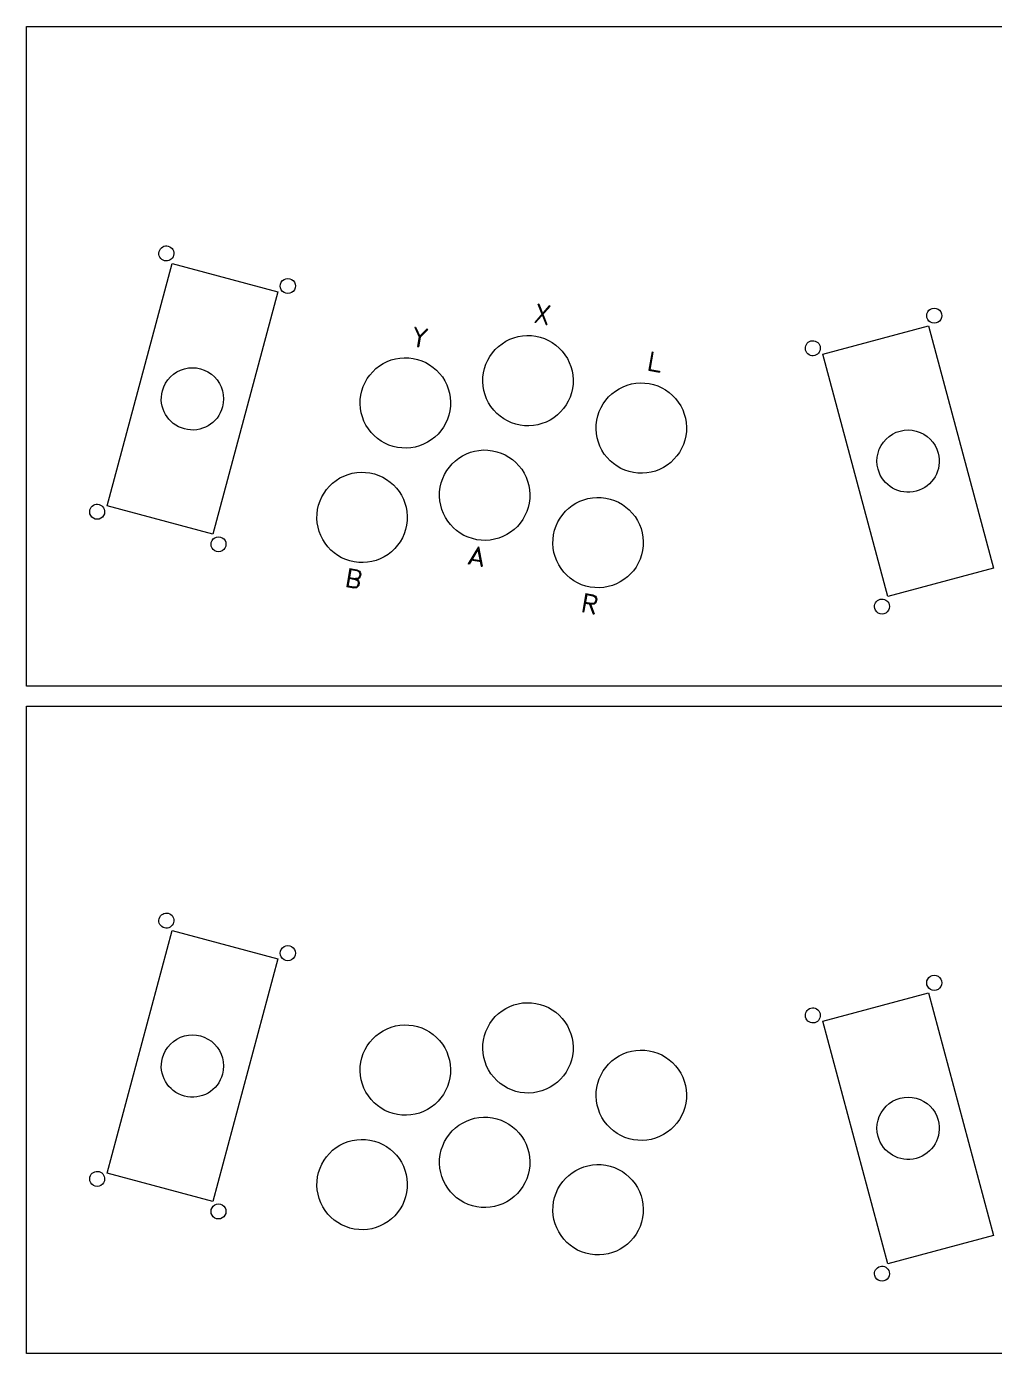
# Model space of a CAD drawing. Extents: x 10 to 3869, y -272 to 2204.
# Drawn here: x 2148.6 to 2456.4, y 1586.7 to 2008.4 of the extents above; entities that cross this region are included whole.
import ezdxf

# ---------------------------------------------------------------- set-up
doc = ezdxf.new("R2010")
doc.units = 0
doc.layers.add('Calque_1', color=7, linetype='CONTINUOUS')

msp = doc.modelspace()

# ---------------------------------------------------------------- linework, layer by layer
at = {"layer": 'Calque_1', "color": 7}
for p, q in [((2148.642019, 1798.74583), (2148.642442, 2008.443719)), ((2148.642442, 2008.443719), (2598.620189, 2008.443719)), ((2195.394194, 1935.708618), (2195.394194, 1935.708618)), ((2234.03115, 1925.355877), (2234.03115, 1925.355877)), ((2439.565961, 1917.167349), (2439.565961, 1917.167349)), ((2400.929005, 1906.814607), (2400.929005, 1906.814607)), ((2322.209875, 1893.386562), (2322.209875, 1893.386562)), ((2210.957247, 1887.539257), (2210.957247, 1887.539257)), ((2283.228607, 1886.325029), (2283.228607, 1886.325029)), ((2358.250613, 1878.324116), (2358.250613, 1878.324116)), ((2438.491685, 1872.880244), (2438.491685, 1872.880244)), ((2308.460008, 1856.998967), (2308.460008, 1856.998967)), ((2173.394568, 1853.604894), (2173.394568, 1853.604894)), ((2269.478458, 1849.937301), (2269.478458, 1849.937301)), ((2211.973078, 1843.267814), (2211.973078, 1843.267814)), ((2344.500464, 1841.936527), (2344.500464, 1841.936527)), ((2422.928632, 1824.710883), (2422.928632, 1824.710883)), ((2598.620189, 1798.74583), (2148.642019, 1798.74583)), ((2148.642019, 1792.395829), (2598.619738, 1792.395829)), ((2148.642019, 1586.698101), (2148.642019, 1792.395829)), ((2195.394247, 1723.66089), (2195.394247, 1723.66089)), ((2234.031202, 1713.308149), (2234.031202, 1713.308149)), ((2439.566013, 1705.11962), (2439.566013, 1705.11962)), ((2400.929058, 1694.766879), (2400.929058, 1694.766879)), ((2322.209927, 1681.338834), (2322.209927, 1681.338834)), ((2210.9573, 1675.491529), (2210.9573, 1675.491529)), ((2283.228659, 1674.2773), (2283.228659, 1674.2773)), ((2358.250666, 1666.276388), (2358.250666, 1666.276388)), ((2438.491737, 1660.832516), (2438.491737, 1660.832516)), ((2308.46006, 1644.951239), (2308.46006, 1644.951239)), ((2173.39462, 1641.557166), (2173.39462, 1641.557166)), ((2269.47851, 1637.889573), (2269.47851, 1637.889573)), ((2211.97313, 1631.220085), (2211.97313, 1631.220085)), ((2344.500516, 1629.888798), (2344.500516, 1629.888798)), ((2422.928684, 1612.663155), (2422.928684, 1612.663155)), ((2598.619738, 1586.698101), (2148.642019, 1586.698101))]:
    msp.add_line(p, q, dxfattribs=at)
at = {"layer": 'Calque_1', "color": 3}
for p, q in [((2174.258312, 1856.063218), (2194.91305, 1933.14775)), ((2194.91305, 1933.14775), (2228.530918, 1924.139869)), ((2228.530918, 1924.139869), (2207.87618, 1847.055338)), ((2401.792757, 1904.356259), (2435.410624, 1913.364139)), ((2435.410624, 1913.364139), (2456.065362, 1836.279608)), ((2422.447494, 1827.271727), (2401.792757, 1904.356259)), ((2207.87618, 1847.055338), (2174.258312, 1856.063218)), ((2456.065362, 1836.279608), (2422.447494, 1827.271727)), ((2174.258365, 1644.01549), (2194.913103, 1721.100021)), ((2194.913103, 1721.100021), (2228.53097, 1712.092141)), ((2228.53097, 1712.092141), (2207.876233, 1635.007609)), ((2401.792809, 1692.30853), (2435.410677, 1701.316411)), ((2435.410677, 1701.316411), (2456.065415, 1624.231879)), ((2422.447547, 1615.223999), (2401.792809, 1692.30853)), ((2207.876233, 1635.007609), (2174.258365, 1644.01549)), ((2456.065415, 1624.231879), (2422.447547, 1615.223999))]:
    msp.add_line(p, q, dxfattribs=at)
at = {"layer": 'Calque_1', "color": 1}
for p, q in [((2314.848955, 1919.622432), (2310.206653, 1914.422902)), ((2315.126887, 1919.573427), (2310.484586, 1914.373894)), ((2311.235805, 1920.259529), (2313.819803, 1913.785805)), ((2311.235805, 1920.259529), (2311.513737, 1920.210521)), ((2311.513737, 1920.210521), (2314.097736, 1913.736797)), ((2315.126887, 1919.573427), (2314.848955, 1919.622432)), ((2272.060732, 1912.911799), (2273.516203, 1909.789403)), ((2272.060732, 1912.911799), (2272.338667, 1912.862792)), ((2272.338667, 1912.862792), (2273.794135, 1909.740395)), ((2275.951817, 1912.225697), (2273.516203, 1909.789403)), ((2276.22975, 1912.17669), (2273.794135, 1909.740395)), ((2276.22975, 1912.17669), (2275.951817, 1912.225697)), ((2310.484586, 1914.373894), (2310.206653, 1914.422902)), ((2313.819803, 1913.785805), (2314.097736, 1913.736797)), ((2273.516203, 1909.789403), (2272.977122, 1906.73212)), ((2272.977122, 1906.73212), (2273.255054, 1906.683113)), ((2273.794135, 1909.740395), (2273.255054, 1906.683113)), ((2347.531249, 1905.017172), (2346.502097, 1899.180545)), ((2347.809181, 1904.968167), (2346.829052, 1899.409472)), ((2347.531249, 1905.017172), (2347.809181, 1904.968167)), ((2346.502097, 1899.180545), (2349.837315, 1898.592456)), ((2346.829052, 1899.409472), (2349.886337, 1898.870391)), ((2349.886337, 1898.870391), (2349.837315, 1898.592456)), ((2292.303943, 1843.107997), (2289.051303, 1837.663431)), ((2292.303943, 1843.107997), (2293.498251, 1836.879311)), ((2292.156905, 1842.274194), (2289.329236, 1837.614423)), ((2289.852222, 1838.955089), (2293.187439, 1838.367)), ((2290.179148, 1839.184016), (2292.958501, 1838.693943)), ((2292.156905, 1842.274194), (2293.220318, 1836.928318)), ((2251.482857, 1836.177001), (2250.453702, 1830.340374)), ((2251.711784, 1835.85006), (2250.780645, 1830.569301)), ((2251.482857, 1836.177001), (2253.706333, 1835.784943)), ((2251.711784, 1835.85006), (2253.657328, 1835.507008)), ((2253.657328, 1835.507008), (2254.442123, 1835.082052)), ((2253.706333, 1835.784943), (2254.491131, 1835.359984)), ((2254.442123, 1835.082052), (2254.622043, 1834.477173)), ((2254.491131, 1835.359984), (2254.720058, 1835.033044)), ((2254.720058, 1835.033044), (2254.899978, 1834.428165)), ((2289.329236, 1837.614423), (2289.051303, 1837.663431)), ((2293.220318, 1836.928318), (2293.498251, 1836.879311)), ((2252.726187, 1830.226249), (2250.780645, 1830.569301)), ((2251.221711, 1833.070713), (2253.167252, 1832.727661)), ((2251.270719, 1833.348648), (2253.21626, 1833.005596)), ((2254.050066, 1832.858572), (2253.167252, 1832.727661)), ((2253.167252, 1832.727661), (2253.95205, 1832.302705)), ((2254.099071, 1833.136508), (2253.21626, 1833.005596)), ((2253.21626, 1833.005596), (2254.001058, 1832.58064)), ((2253.984949, 1830.864023), (2253.608997, 1830.35716)), ((2254.262881, 1830.815015), (2253.886933, 1830.308155)), ((2253.95205, 1832.302705), (2254.131969, 1831.697829)), ((2254.131969, 1831.697829), (2253.984949, 1830.864023)), ((2254.001058, 1832.58064), (2254.229985, 1832.253697)), ((2254.377006, 1833.0875), (2254.050066, 1832.858572)), ((2254.475022, 1833.64337), (2254.099071, 1833.136508)), ((2254.229985, 1832.253697), (2254.409905, 1831.648821)), ((2254.409905, 1831.648821), (2254.262881, 1830.815015)), ((2254.752957, 1833.594362), (2254.377006, 1833.0875)), ((2254.622043, 1834.477173), (2254.475022, 1833.64337)), ((2254.899978, 1834.428165), (2254.752957, 1833.594362)), ((2252.677179, 1829.948314), (2250.453702, 1830.340374)), ((2253.55999, 1830.079228), (2252.677179, 1829.948314)), ((2253.608997, 1830.35716), (2252.726187, 1830.226249)), ((2253.886933, 1830.308155), (2253.55999, 1830.079228)), ((2326.510236, 1828.207406), (2325.481085, 1822.370779)), ((2326.739175, 1827.880466), (2325.759017, 1822.321771)), ((2326.510236, 1828.207406), (2328.733724, 1827.815349)), ((2326.739175, 1827.880466), (2328.684702, 1827.537413)), ((2328.684702, 1827.537413), (2329.469506, 1827.112457)), ((2328.733724, 1827.815349), (2329.518528, 1827.39039)), ((2329.469506, 1827.112457), (2329.649422, 1826.507579)), ((2329.649422, 1826.507579), (2329.502413, 1825.673776)), ((2329.518528, 1827.39039), (2329.747438, 1827.063449)), ((2329.747438, 1827.063449), (2329.927355, 1826.458571)), ((2329.927355, 1826.458571), (2329.780345, 1825.624768)), ((2325.759017, 1822.321771), (2325.481085, 1822.370779)), ((2328.194652, 1824.758066), (2326.249096, 1825.101119)), ((2328.243645, 1825.036001), (2326.298118, 1825.379054)), ((2327.638758, 1824.856082), (2328.816302, 1821.78269)), ((2327.916719, 1824.807074), (2329.094235, 1821.733682)), ((2329.077443, 1824.888978), (2328.194652, 1824.758066)), ((2329.126465, 1825.166913), (2328.243645, 1825.036001)), ((2329.404397, 1825.117905), (2329.077443, 1824.888978)), ((2329.502413, 1825.673776), (2329.126465, 1825.166913)), ((2329.780345, 1825.624768), (2329.404397, 1825.117905)), ((2328.816302, 1821.78269), (2329.094235, 1821.733682))]:
    msp.add_line(p, q, dxfattribs=at)
at = {"layer": 'Calque_1', "color": 7}
for points in [[(2192.483975, 1934.003747), (2191.219765, 1934.342491), (2190.473026, 1935.655), (2190.816086, 1936.935319)], [(2190.816086, 1936.935319), (2191.159146, 1938.215637), (2192.462096, 1938.978933), (2193.726306, 1938.640189)], [(2193.726306, 1938.640189), (2194.990515, 1938.301446), (2195.737254, 1936.988936), (2195.394194, 1935.708618)], [(2195.394194, 1935.708618), (2195.051134, 1934.4283), (2193.748184, 1933.665003), (2192.483975, 1934.003747)], [(2229.394706, 1926.598208), (2229.616627, 1927.426429), (2230.263541, 1928.073344), (2231.091762, 1928.295265)], [(2231.091762, 1928.295265), (2231.919983, 1928.517186), (2232.803684, 1928.280399), (2233.409984, 1927.674099)], [(2233.409984, 1927.674099), (2234.016284, 1927.067799), (2234.253071, 1926.184098), (2234.03115, 1925.355877)], [(2230.015872, 1924.279986), (2229.409572, 1924.886286), (2229.172785, 1925.769987), (2229.394706, 1926.598208)], [(2232.334094, 1923.658821), (2231.505873, 1923.4369), (2230.622171, 1923.673687), (2230.015872, 1924.279986)], [(2234.03115, 1925.355877), (2233.809229, 1924.527656), (2233.162315, 1923.880742), (2232.334094, 1923.658821)], [(2435.550683, 1918.243239), (2436.156983, 1918.849539), (2437.040684, 1919.086326), (2437.868905, 1918.864405)], [(2434.929517, 1915.925017), (2434.707596, 1916.753238), (2434.944383, 1917.636939), (2435.550683, 1918.243239)], [(2436.626573, 1914.227961), (2435.798352, 1914.449882), (2435.151438, 1915.096796), (2434.929517, 1915.925017)], [(2438.944795, 1914.849127), (2438.338496, 1914.242827), (2437.454794, 1914.00604), (2436.626573, 1914.227961)], [(2437.868905, 1918.864405), (2438.697126, 1918.642484), (2439.34404, 1917.995569), (2439.565961, 1917.167349)], [(2439.565961, 1917.167349), (2439.787882, 1916.339128), (2439.551095, 1915.455426), (2438.944795, 1914.849127)], [(2299.827804, 1907.645489), (2302.94808, 1909.830307), (2306.808477, 1910.686106), (2310.559742, 1910.024615)], [(2293.921528, 1898.374532), (2294.582974, 1902.125804), (2296.707528, 1905.460671), (2299.827804, 1907.645489)], [(2310.559742, 1910.024615), (2314.31099, 1909.363179), (2317.645841, 1907.238654), (2319.830666, 1904.118413)], [(2396.350897, 1905.587907), (2396.007837, 1906.868225), (2396.754576, 1908.180735), (2398.018786, 1908.519478)], [(2398.018786, 1908.519478), (2399.282995, 1908.858222), (2400.585945, 1908.094926), (2400.929005, 1906.814607)], [(2400.929005, 1906.814607), (2401.272065, 1905.534289), (2400.525326, 1904.22178), (2399.261117, 1903.883036)], [(2260.846528, 1900.583971), (2263.966805, 1902.768793), (2267.827206, 1903.624594), (2271.578473, 1902.963102)], [(2271.578473, 1902.963102), (2275.329727, 1902.301667), (2278.664583, 1900.17714), (2280.849408, 1897.056894)], [(2319.830666, 1904.118413), (2322.01549, 1900.998172), (2322.871317, 1897.137809), (2322.209875, 1893.386562)], [(2399.261117, 1903.883036), (2397.996907, 1903.544292), (2396.693957, 1904.307589), (2396.350897, 1905.587907)], [(2191.831916, 1892.663875), (2192.747341, 1896.080286), (2195.415862, 1898.748807), (2198.832273, 1899.664232)], [(2198.832273, 1899.664232), (2202.248685, 1900.579656), (2205.893952, 1899.60291), (2208.394939, 1897.101923)], [(2254.940259, 1891.312999), (2255.6017, 1895.064276), (2257.726251, 1898.399148), (2260.846528, 1900.583971)], [(2296.300738, 1887.642683), (2294.115914, 1890.762924), (2293.260086, 1894.623286), (2293.921528, 1898.374532)], [(2208.394939, 1897.101923), (2210.895926, 1894.600936), (2211.872672, 1890.955669), (2210.957247, 1887.539257)], [(2280.849408, 1897.056894), (2283.034233, 1893.936648), (2283.890057, 1890.076279), (2283.228607, 1886.325029)], [(2335.868535, 1892.58306), (2338.988812, 1894.767882), (2342.849213, 1895.623683), (2346.60048, 1894.962192)], [(2346.60048, 1894.962192), (2350.351733, 1894.300756), (2353.686589, 1892.176229), (2355.871414, 1889.055982)], [(2198.832274, 1880.538902), (2193.55096, 1881.954026), (2190.416793, 1887.382561), (2191.831916, 1892.663875)], [(2257.319459, 1880.581134), (2255.134633, 1883.70138), (2254.27881, 1887.561749), (2254.940259, 1891.312999)], [(2322.209875, 1893.386562), (2321.548428, 1889.635291), (2319.423874, 1886.300425), (2316.303598, 1884.115607)], [(2329.962266, 1883.312089), (2330.623707, 1887.063365), (2332.748258, 1890.398237), (2335.868535, 1892.58306)], [(2210.957247, 1887.539257), (2209.542123, 1882.257944), (2204.113587, 1879.123778), (2198.832274, 1880.538902)], [(2283.228607, 1886.325029), (2282.567167, 1882.573753), (2280.442616, 1879.23888), (2277.322339, 1877.054057)], [(2305.571661, 1881.736482), (2301.820414, 1882.397919), (2298.485562, 1884.522443), (2296.300738, 1887.642683)], [(2355.871414, 1889.055982), (2358.056239, 1885.935736), (2358.912063, 1882.075367), (2358.250613, 1878.324116)], [(2316.303598, 1884.115607), (2313.183322, 1881.93079), (2309.322925, 1881.074992), (2305.571661, 1881.736482)], [(2332.341475, 1872.58024), (2330.156651, 1875.70048), (2329.300823, 1879.560842), (2329.962266, 1883.312089)], [(2266.590393, 1874.674926), (2262.83914, 1875.336361), (2259.504284, 1877.460888), (2257.319459, 1880.581134)], [(2277.322339, 1877.054057), (2274.202062, 1874.869235), (2270.34166, 1874.013435), (2266.590393, 1874.674926)], [(2358.250613, 1878.324116), (2357.589166, 1874.572845), (2355.464613, 1871.237979), (2352.344337, 1869.053162)], [(2419.366354, 1867.755627), (2418.450929, 1871.172038), (2419.427676, 1874.817306), (2421.928662, 1877.318293)], [(2421.928662, 1877.318293), (2424.429649, 1879.819279), (2428.074917, 1880.796026), (2431.491328, 1879.880601)], [(2431.491328, 1879.880601), (2434.907739, 1878.965177), (2437.57626, 1876.296655), (2438.491685, 1872.880244)], [(2280.171661, 1861.986957), (2281.549051, 1869.798545), (2288.998166, 1875.01451), (2296.809762, 1873.637167)], [(2296.809762, 1873.637167), (2300.561046, 1872.97573), (2303.895932, 1870.851189), (2306.080779, 1867.730919)], [(2341.612399, 1866.674039), (2337.861151, 1867.335475), (2334.5263, 1869.459999), (2332.341475, 1872.58024)], [(2438.491685, 1872.880244), (2439.906808, 1867.59893), (2436.772641, 1862.170395), (2431.491327, 1860.755272)], [(2352.344337, 1869.053162), (2349.22406, 1866.868345), (2345.363663, 1866.012548), (2341.612399, 1866.674039)], [(2241.19011, 1854.925272), (2241.851561, 1858.676541), (2243.976115, 1862.011404), (2247.09639, 1864.196221)], [(2247.09639, 1864.196221), (2250.216666, 1866.381038), (2254.077061, 1867.236836), (2257.828324, 1866.575349)], [(2257.828324, 1866.575349), (2265.639889, 1865.197973), (2270.85583, 1857.748866), (2269.478458, 1849.937301)], [(2306.080779, 1867.730919), (2308.265625, 1864.610649), (2309.12146, 1860.750249), (2308.460008, 1856.998967)], [(2431.491327, 1860.755272), (2426.210014, 1859.340148), (2420.781478, 1862.474314), (2419.366354, 1867.755627)], [(2291.821625, 1845.348754), (2284.01009, 1846.726261), (2278.794246, 1854.175406), (2280.171661, 1861.986957)], [(2316.212117, 1846.92452), (2317.589507, 1854.736107), (2325.038622, 1859.952073), (2332.850218, 1858.574732)], [(2168.816459, 1854.831595), (2169.15952, 1856.111913), (2170.46247, 1856.875209), (2171.726679, 1856.536466)], [(2171.726679, 1856.536466), (2172.990888, 1856.197722), (2173.737627, 1854.885213), (2173.394568, 1853.604894)], [(2308.460008, 1856.998967), (2307.798566, 1853.247651), (2305.673994, 1849.912742), (2302.553683, 1847.727898)], [(2332.850218, 1858.574732), (2336.601503, 1857.913295), (2339.936389, 1855.788752), (2342.121236, 1852.668481)], [(2169.423041, 1852.51728), (2168.825766, 1853.121162), (2168.594538, 1854.003374), (2168.816459, 1854.831595)], [(2171.712095, 1851.90393), (2170.892899, 1851.679591), (2170.020316, 1851.913399), (2169.423041, 1852.51728)], [(2173.394568, 1853.604894), (2173.172646, 1852.776673), (2172.531292, 1852.128269), (2171.712095, 1851.90393)], [(2243.569303, 1844.193391), (2241.384478, 1847.313643), (2240.528656, 1851.174017), (2241.19011, 1854.925272)], [(2342.121236, 1852.668481), (2344.306082, 1849.548211), (2345.161916, 1845.68781), (2344.500464, 1841.936527)], [(2269.478458, 1849.937301), (2268.81702, 1846.186021), (2266.692471, 1842.851144), (2263.572195, 1840.666316)], [(2302.553683, 1847.727898), (2299.433373, 1845.543053), (2295.57293, 1844.687249), (2291.821625, 1845.348754)], [(2208.001551, 1842.1802), (2207.404276, 1842.784081), (2207.173048, 1843.666293), (2207.394969, 1844.494514)], [(2207.394969, 1844.494514), (2207.616891, 1845.322735), (2208.258245, 1845.971139), (2209.077442, 1846.195478)], [(2209.077442, 1846.195478), (2209.896638, 1846.419817), (2210.769221, 1846.186009), (2211.366496, 1845.582128)], [(2211.973078, 1843.267814), (2211.751157, 1842.439593), (2211.109802, 1841.791189), (2210.290605, 1841.566849)], [(2211.366496, 1845.582128), (2211.963771, 1844.978246), (2212.194999, 1844.096034), (2211.973078, 1843.267814)], [(2252.840244, 1838.287168), (2249.088987, 1838.948606), (2245.754128, 1841.073139), (2243.569303, 1844.193391)], [(2318.591345, 1836.192565), (2316.406499, 1839.312836), (2315.550664, 1843.173237), (2316.212117, 1846.92452)], [(2210.290605, 1841.566849), (2209.471409, 1841.34251), (2208.598826, 1841.576318), (2208.001551, 1842.1802)], [(2263.572195, 1840.666316), (2260.451918, 1838.481488), (2256.591515, 1837.625681), (2252.840244, 1838.287168)], [(2344.500464, 1841.936527), (2343.123073, 1834.12494), (2335.673959, 1828.908974), (2327.862363, 1830.286314)], [(2327.862363, 1830.286314), (2324.111078, 1830.947752), (2320.776192, 1833.072295), (2318.591345, 1836.192565)], [(2418.350524, 1823.484183), (2418.007464, 1824.764502), (2418.754203, 1826.077011), (2420.018412, 1826.415755)], [(2420.018412, 1826.415755), (2421.282621, 1826.754498), (2422.585571, 1825.991202), (2422.928632, 1824.710883)], [(2420.032996, 1821.783219), (2419.213799, 1822.007558), (2418.572445, 1822.655962), (2418.350524, 1823.484183)], [(2422.32205, 1822.396569), (2421.724775, 1821.792688), (2420.852192, 1821.55888), (2420.032996, 1821.783219)], [(2422.928632, 1824.710883), (2423.150553, 1823.882663), (2422.919325, 1823.000451), (2422.32205, 1822.396569)], [(2190.816138, 1724.88759), (2191.159199, 1726.167908), (2192.462148, 1726.931205), (2193.726358, 1726.592461)], [(2193.726358, 1726.592461), (2194.990567, 1726.253717), (2195.737306, 1724.941208), (2195.394247, 1723.66089)], [(2192.484027, 1721.956019), (2191.219817, 1722.294763), (2190.473078, 1723.607272), (2190.816138, 1724.88759)], [(2195.394247, 1723.66089), (2195.051186, 1722.380571), (2193.748236, 1721.617275), (2192.484027, 1721.956019)], [(2230.015924, 1712.232258), (2229.409624, 1712.838558), (2229.172837, 1713.722259), (2229.394758, 1714.55048)], [(2229.394758, 1714.55048), (2229.616679, 1715.378701), (2230.263593, 1716.025615), (2231.091814, 1716.247536)], [(2231.091814, 1716.247536), (2231.920035, 1716.469457), (2232.803737, 1716.23267), (2233.410036, 1715.62637)], [(2234.031202, 1713.308149), (2233.809281, 1712.479928), (2233.162367, 1711.833013), (2232.334146, 1711.611092)], [(2233.410036, 1715.62637), (2234.016336, 1715.020071), (2234.253123, 1714.136369), (2234.031202, 1713.308149)], [(2232.334146, 1711.611092), (2231.505925, 1711.389171), (2230.622224, 1711.625958), (2230.015924, 1712.232258)], [(2434.929569, 1703.877289), (2434.707648, 1704.70551), (2434.944435, 1705.589211), (2435.550735, 1706.195511)], [(2436.626626, 1702.180232), (2435.798405, 1702.402154), (2435.15149, 1703.049068), (2434.929569, 1703.877289)], [(2435.550735, 1706.195511), (2436.157035, 1706.80181), (2437.040736, 1707.038597), (2437.868957, 1706.816676)], [(2437.868957, 1706.816676), (2438.697178, 1706.594755), (2439.344092, 1705.947841), (2439.566013, 1705.11962)], [(2439.566013, 1705.11962), (2439.787934, 1704.291399), (2439.551147, 1703.407698), (2438.944848, 1702.801398)], [(2438.944848, 1702.801398), (2438.338548, 1702.195098), (2437.454846, 1701.958311), (2436.626626, 1702.180232)], [(2293.92158, 1686.326804), (2294.583026, 1690.078076), (2296.70758, 1693.412942), (2299.827856, 1695.597761)], [(2299.827856, 1695.597761), (2302.948132, 1697.782579), (2306.80853, 1698.638377), (2310.559794, 1697.976887)], [(2310.559794, 1697.976887), (2314.311042, 1697.31545), (2317.645894, 1695.190925), (2319.830718, 1692.070685)], [(2396.350949, 1693.540178), (2396.007889, 1694.820497), (2396.754628, 1696.133006), (2398.018838, 1696.47175)], [(2398.018838, 1696.47175), (2399.283047, 1696.810494), (2400.585997, 1696.047197), (2400.929058, 1694.766879)], [(2260.84658, 1688.536242), (2263.966857, 1690.721065), (2267.827258, 1691.576865), (2271.578526, 1690.915373)], [(2319.830718, 1692.070685), (2322.015542, 1688.950444), (2322.87137, 1685.090081), (2322.209927, 1681.338834)], [(2399.261169, 1691.835308), (2397.996959, 1691.496564), (2396.69401, 1692.25986), (2396.350949, 1693.540178)], [(2400.929058, 1694.766879), (2401.272118, 1693.486561), (2400.525378, 1692.174051), (2399.261169, 1691.835308)], [(2191.831968, 1680.616146), (2192.747393, 1684.032557), (2195.415914, 1686.701078), (2198.832325, 1687.616503)], [(2198.832325, 1687.616503), (2202.248737, 1688.531928), (2205.894004, 1687.555181), (2208.394991, 1685.054195)], [(2254.940312, 1679.265271), (2255.601752, 1683.016547), (2257.726303, 1686.35142), (2260.84658, 1688.536242)], [(2271.578526, 1690.915373), (2275.329779, 1690.253939), (2278.664635, 1688.129411), (2280.84946, 1685.009166)], [(2208.394991, 1685.054195), (2210.895978, 1682.553208), (2211.872724, 1678.90794), (2210.9573, 1675.491529)], [(2280.84946, 1685.009166), (2283.034285, 1681.88892), (2283.890109, 1678.028551), (2283.228659, 1674.2773)], [(2296.30079, 1675.594955), (2294.115966, 1678.715195), (2293.260138, 1682.575557), (2293.92158, 1686.326804)], [(2335.868587, 1680.535331), (2338.988864, 1682.720154), (2342.849265, 1683.575954), (2346.600532, 1682.914463)], [(2346.600532, 1682.914463), (2350.351785, 1682.253028), (2353.686641, 1680.1285), (2355.871466, 1677.008254)], [(2198.832326, 1668.491174), (2193.551012, 1669.906297), (2190.416846, 1675.334832), (2191.831968, 1680.616146)], [(2257.319511, 1668.533406), (2255.134686, 1671.653652), (2254.278862, 1675.51402), (2254.940312, 1679.265271)], [(2322.209927, 1681.338834), (2321.54848, 1677.587562), (2319.423926, 1674.252696), (2316.303651, 1672.067879)], [(2329.962318, 1671.264361), (2330.623759, 1675.015637), (2332.748311, 1678.350509), (2335.868587, 1680.535331)], [(2210.9573, 1675.491529), (2209.542175, 1670.210215), (2204.11364, 1667.07605), (2198.832326, 1668.491174)], [(2305.571713, 1669.688754), (2301.820466, 1670.35019), (2298.485615, 1672.474715), (2296.30079, 1675.594955)], [(2355.871466, 1677.008254), (2358.056292, 1673.888008), (2358.912115, 1670.027639), (2358.250666, 1666.276388)], [(2283.228659, 1674.2773), (2282.567219, 1670.526024), (2280.442668, 1667.191152), (2277.322391, 1665.006329)], [(2316.303651, 1672.067879), (2313.183375, 1669.883061), (2309.322977, 1669.027263), (2305.571713, 1669.688754)], [(2332.341527, 1660.532511), (2330.156703, 1663.652752), (2329.300876, 1667.513114), (2329.962318, 1671.264361)], [(2266.590445, 1662.627198), (2262.839192, 1663.288633), (2259.504336, 1665.41316), (2257.319511, 1668.533406)], [(2358.250666, 1666.276388), (2357.589218, 1662.525116), (2355.464665, 1659.190251), (2352.344389, 1657.005434)], [(2421.928715, 1665.270564), (2424.429701, 1667.771551), (2428.074969, 1668.748297), (2431.49138, 1667.832873)], [(2431.49138, 1667.832873), (2434.907792, 1666.917448), (2437.576313, 1664.248927), (2438.491737, 1660.832516)], [(2277.322391, 1665.006329), (2274.202114, 1662.821506), (2270.341713, 1661.965706), (2266.590445, 1662.627198)], [(2280.171713, 1649.939229), (2281.549103, 1657.750816), (2288.998218, 1662.966781), (2296.809814, 1661.589439)], [(2419.366406, 1655.707899), (2418.450981, 1659.12431), (2419.427728, 1662.769577), (2421.928715, 1665.270564)], [(2296.809814, 1661.589439), (2300.561099, 1660.928002), (2303.895984, 1658.80346), (2306.080831, 1655.68319)], [(2341.612452, 1654.626311), (2337.861204, 1655.287746), (2334.526352, 1657.412271), (2332.341527, 1660.532511)], [(2438.491737, 1660.832516), (2439.90686, 1655.551202), (2436.772693, 1650.122667), (2431.49138, 1648.707543)], [(2247.096443, 1652.148493), (2250.216718, 1654.333309), (2254.077113, 1655.189108), (2257.828376, 1654.52762)], [(2257.828376, 1654.52762), (2265.639941, 1653.150244), (2270.855883, 1645.701138), (2269.47851, 1637.889573)], [(2306.080831, 1655.68319), (2308.265677, 1652.562921), (2309.121512, 1648.702521), (2308.46006, 1644.951239)], [(2352.344389, 1657.005434), (2349.224113, 1654.820616), (2345.363715, 1653.964819), (2341.612452, 1654.626311)], [(2431.49138, 1648.707543), (2426.210066, 1647.292419), (2420.781531, 1650.426585), (2419.366406, 1655.707899)], [(2241.190162, 1642.877543), (2241.851613, 1646.628813), (2243.976168, 1649.963676), (2247.096443, 1652.148493)], [(2291.821677, 1633.301026), (2284.010143, 1634.678533), (2278.794298, 1642.127678), (2280.171713, 1649.939229)], [(2168.816512, 1642.783866), (2169.159572, 1644.064184), (2170.462522, 1644.827481), (2171.726731, 1644.488737)], [(2308.46006, 1644.951239), (2307.798618, 1641.199922), (2305.674046, 1637.865014), (2302.553736, 1635.680169)], [(2316.212169, 1634.876791), (2317.58956, 1642.688379), (2325.038674, 1647.904344), (2332.85027, 1646.527004)], [(2332.85027, 1646.527004), (2336.601555, 1645.865566), (2339.936441, 1643.741024), (2342.121288, 1640.620753)], [(2169.423093, 1640.469552), (2168.825818, 1641.073434), (2168.59459, 1641.955645), (2168.816512, 1642.783866)], [(2173.39462, 1641.557166), (2173.172699, 1640.728945), (2172.531344, 1640.080541), (2171.712147, 1639.856202)], [(2171.726731, 1644.488737), (2172.990941, 1644.149993), (2173.73768, 1642.837484), (2173.39462, 1641.557166)], [(2243.569355, 1632.145662), (2241.38453, 1635.265914), (2240.528708, 1639.126289), (2241.190162, 1642.877543)], [(2342.121288, 1640.620753), (2344.306134, 1637.500482), (2345.161969, 1633.640081), (2344.500516, 1629.888798)], [(2171.712147, 1639.856202), (2170.892951, 1639.631862), (2170.020369, 1639.86567), (2169.423093, 1640.469552)], [(2269.47851, 1637.889573), (2268.817073, 1634.138293), (2266.692524, 1630.803416), (2263.572247, 1628.618587)], [(2208.001603, 1630.132471), (2207.404328, 1630.736353), (2207.173101, 1631.618565), (2207.395022, 1632.446785)], [(2207.395022, 1632.446785), (2207.616943, 1633.275006), (2208.258298, 1633.92341), (2209.077494, 1634.147749)], [(2209.077494, 1634.147749), (2209.89669, 1634.372089), (2210.769273, 1634.138281), (2211.366548, 1633.534399)], [(2211.366548, 1633.534399), (2211.963823, 1632.930518), (2212.195051, 1632.048306), (2211.97313, 1631.220085)], [(2302.553736, 1635.680169), (2299.433425, 1633.495325), (2295.572982, 1632.63952), (2291.821677, 1633.301026)], [(2318.591397, 1624.144837), (2316.406551, 1627.265108), (2315.550717, 1631.125508), (2316.212169, 1634.876791)], [(2210.290658, 1629.519121), (2209.471461, 1629.294782), (2208.598879, 1629.52859), (2208.001603, 1630.132471)], [(2211.97313, 1631.220085), (2211.751209, 1630.391864), (2211.109854, 1629.74346), (2210.290658, 1629.519121)], [(2252.840296, 1626.239439), (2249.089039, 1626.900878), (2245.75418, 1629.025411), (2243.569355, 1632.145662)], [(2263.572247, 1628.618587), (2260.45197, 1626.433759), (2256.591567, 1625.577953), (2252.840296, 1626.239439)], [(2344.500516, 1629.888798), (2343.123126, 1622.077211), (2335.674011, 1616.861245), (2327.862415, 1618.238586)], [(2327.862415, 1618.238586), (2324.11113, 1618.900023), (2320.776244, 1621.024566), (2318.591397, 1624.144837)], [(2418.350576, 1611.436455), (2418.007516, 1612.716773), (2418.754255, 1614.029282), (2420.018464, 1614.368026)], [(2420.033048, 1609.735491), (2419.213852, 1609.95983), (2418.572497, 1610.608234), (2418.350576, 1611.436455)], [(2420.018464, 1614.368026), (2421.282674, 1614.70677), (2422.585623, 1613.943473), (2422.928684, 1612.663155)], [(2422.928684, 1612.663155), (2423.150605, 1611.834934), (2422.919377, 1610.952722), (2422.322102, 1610.348841)], [(2422.322102, 1610.348841), (2421.724827, 1609.744959), (2420.852244, 1609.511151), (2420.033048, 1609.735491)]]:
    msp.add_open_spline(points, degree=3, dxfattribs=at)

doc.saveas('drawing.dxf')
